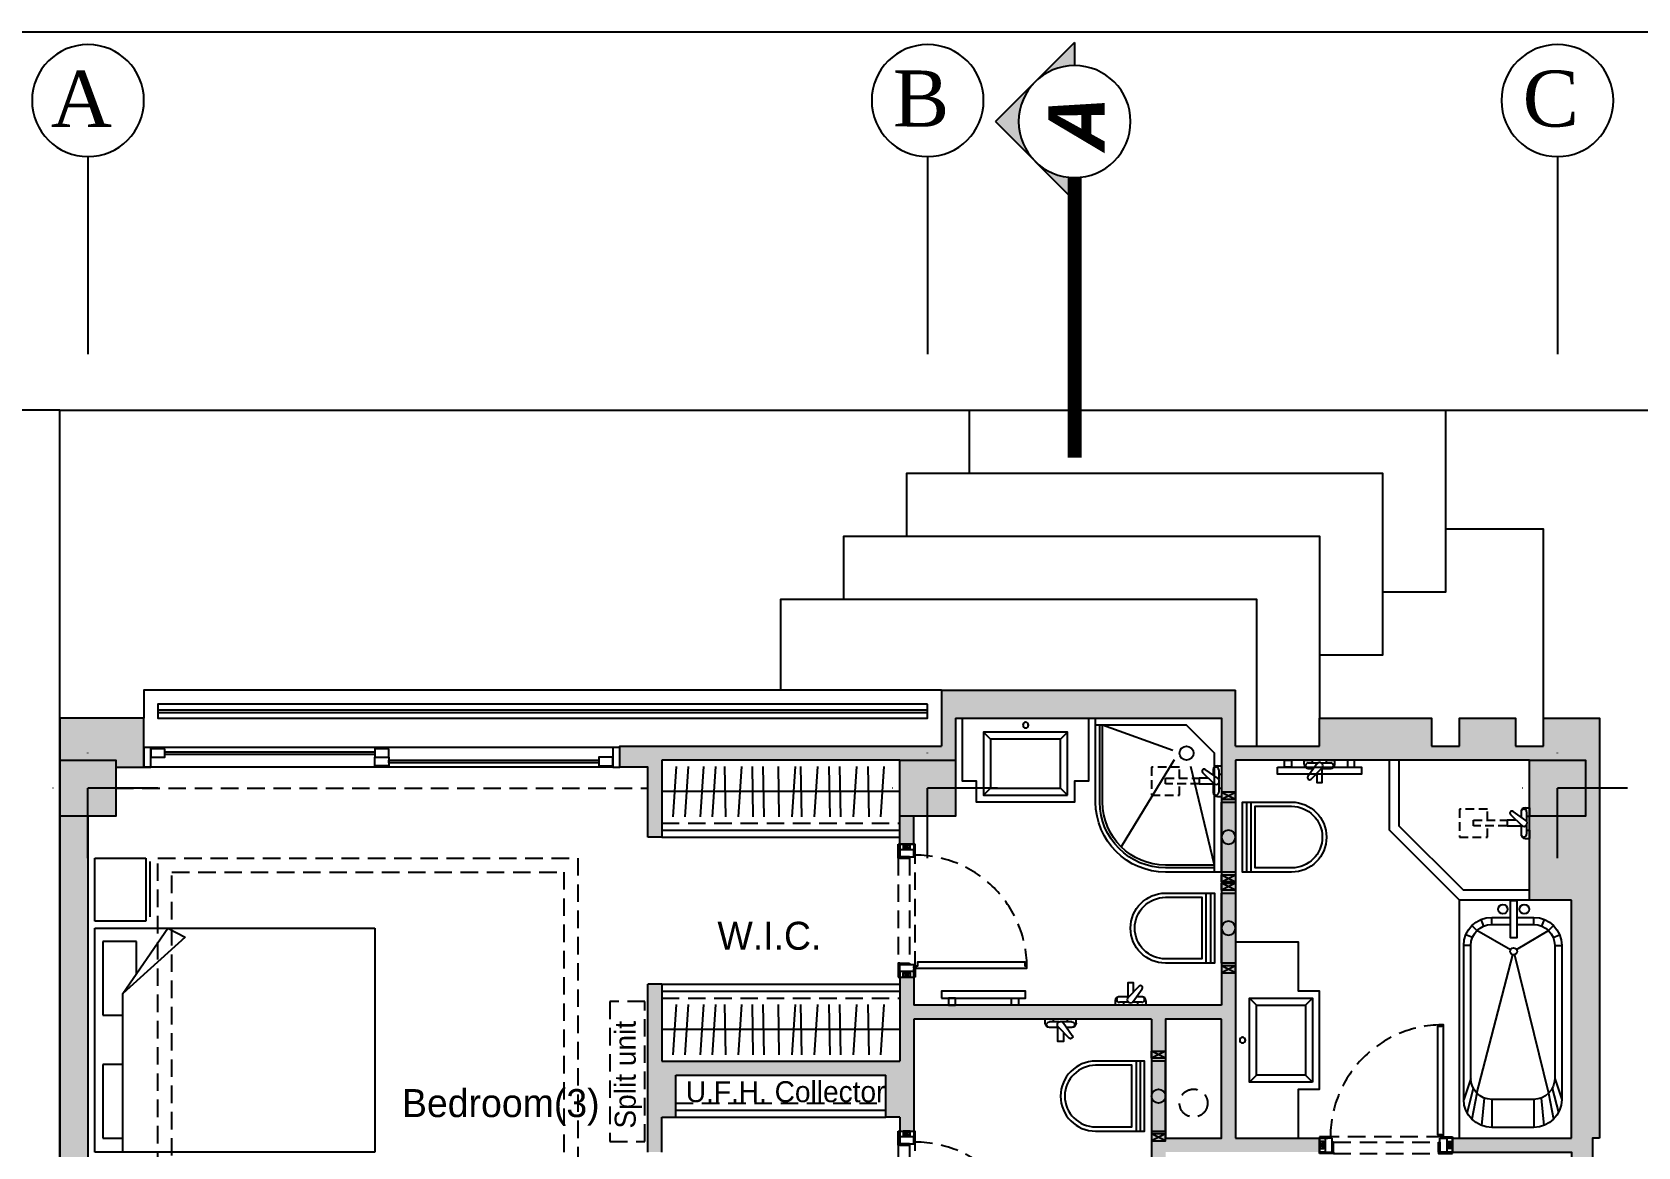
# Model space of a CAD drawing. Header units: millimetres. Extents: x 118878 to 201916, y 10986 to 20993.
# Drawn here: x 183761 to 184908, y 17667 to 18463 of the extents above; entities that cross this region are included whole.
import ezdxf
from ezdxf.enums import TextEntityAlignment as Align

# ---------------------------------------------------------------- set-up
doc = ezdxf.new("R2010")
doc.units = ezdxf.units.MM
doc.header["$LTSCALE"] = 100
doc.linetypes.add('DASHDOT', pattern=[1, 0.5, -0.25, 0, -0.25])
doc.linetypes.add('HIDDEN2', pattern=[0.1875, 0.125, -0.0625])
for name, color, linetype in [('0-handrail', 135, 'Continuous'), ('0-WIN', 187, 'Continuous'), ('1', 1, 'Continuous'), ('2', 2, 'Continuous'), ('3', 3, 'Continuous'), ('7', 7, 'Continuous'), ('8', 8, 'HIDDEN2'), ('9', 11, 'Continuous'), ('AX', 1, 'Continuous'), ('bou', 4, 'Continuous'), ('DOOR', 2, 'Continuous'), ('furniture faz2', 181, 'Continuous'), ('K', 9, 'HIDDEN2'), ('text', 201, 'Continuous'), ('TOOLS', 1, 'Continuous')]:
    doc.layers.add(name, color=color, linetype=linetype)
doc.styles.add('textstyle10', font='')
doc.styles.add('textstyle3', font='')
doc.styles.add('textstyle4', font='')
doc.styles.get('textstyle10').set_extended_font_data('Segoe UI Black', italic=True, bold=True)
doc.styles.get('textstyle3').set_extended_font_data('Andalus')
doc.styles.get('textstyle4').set_extended_font_data('Romantic')

# ---------------------------------------------------------------- blocks, each defined once
blk = doc.blocks.new('D-WC-1')
at = {"layer": 'DOOR', "color": 1}
for p, q in [((-3.999999999974534, 7.500000000407454), (-0.9999999999527063, 2.500000000436557)), ((-3.999999999952706, 2.500000000407454), (-0.9999999999745341, 7.500000000436557)), ((90.99999999998909, 7.500000000407454), (87.99999999996726, 2.500000000436557)), ((90.99999999996726, 2.500000000407454), (87.99999999998909, 7.500000000436557))]:
    blk.add_line(p, q, dxfattribs=at)
at = {"layer": 'DOOR', "color": 8, "linetype": 'HIDDEN2'}
for p, q in [((80.99999999992724, 11.00000000040745), (5.99999999992724, 11.0000000000291)), ((80.99999999998545, 3.000000000407454), (5.999999999985448, 3)), ((2.000000000007276, -1.000000000029104), (85.00000000000728, -0.9999999995925464))]:
    blk.add_line(p, q, dxfattribs=at)
at = {"layer": 'DOOR', "color": 1}
for points in [[(-4.00000000007276, 11), (-4.00000000007276, 10), (5.99999999992724, 10.0000000000291), (5.99999999992724, 11.0000000000291)], [(-3.999999999974534, 7.500000000407454), (-0.9999999999745341, 7.500000000436557), (-0.9999999999527063, 2.500000000436557), (-3.999999999952706, 2.500000000407454)], [(5.999999999985448, 3), (4.999999999985448, 3), (4.99999999992724, 10.0000000000291), (5.99999999992724, 10.0000000000291)], [(90.99999999992724, 11.00000000046566), (90.99999999993452, 10.00000000046566), (80.99999999993452, 10.00000000040745), (80.99999999992724, 11.00000000040745)], [(80.99999999998545, 3.000000000407454), (81.99999999998545, 3.000000000407454), (81.99999999993452, 10.00000000043656), (80.99999999993452, 10.00000000040745)], [(91.00000000000728, -0.9999999995634425), (91, 4.365575e-10), (85, 4.074536e-10), (85.00000000000728, -0.9999999995925464)], [(90.99999999998909, 7.500000000407454), (87.99999999998909, 7.500000000436557), (87.99999999996726, 2.500000000436557), (90.99999999996726, 2.500000000407454)], [(-4.000000000698492, -1.000000000058208), (-4.000000000698492, -5.82077e-11), (2, -2.91038e-11), (2.000000000007276, -1.000000000029104)]]:
    blk.add_lwpolyline(points, close=True, dxfattribs=at)
at = {"layer": 'DOOR'}
for points in [[(-3.999999999985448, 4.365575e-10), (5.82077e-11, 4.365575e-10), (5.82077e-11, 10.00000000043656), (-3.999999999985448, 10.00000000043656)], [(91, 4.365575e-10), (86.99999999995634, 4.365575e-10), (86.99999999995634, 10.00000000043656), (91, 10.00000000043656)]]:
    blk.add_lwpolyline(points, close=True, dxfattribs=at)
at = {"layer": 'DOOR', "color": 3}
for points in [[(5, 0), (0, 0), (-4.36557e-11, 10), (4.999999999956344, 10)], [(82, 4.074536e-10), (87, 4.365575e-10), (86.99999999995634, 10.00000000043656), (81.99999999995634, 10.00000000040745)], [(2.299999999995634, -1.5), (2.300000000373984, -80.90000000002328), (3.800000000403088, -80.90000000002328), (3.800000000395812, -79.70000000001164), (6.800000000395812, -79.69999999998254), (6.80000000000291, -2.699999999982538), (3.80000000000291, -2.700000000011642), (3.799999999995634, -1.5)]]:
    blk.add_lwpolyline(points, close=True, dxfattribs=at)
at = {"layer": 'DOOR', "color": 1}
blk.add_circle((3.049999999995634, -0.75), 0.7500000000000004, dxfattribs=at)
at = {"layer": 'DOOR', "color": 1, "linetype": 'HIDDEN2'}
blk.add_arc((3.049999999995634, -0.75), 80.1500000000233, 270.4516266918295, 359.548373310254, dxfattribs=at)
blk = doc.blocks.new('geberit toilet')
for p, q in [((-27, -4), (-32, -14)), ((-32, -4), (-27, -14)), ((27, -4), (32, -14)), ((32, -4), (27, -14))]:
    blk.add_line(p, q)
for points in [[(-27, -14), (-32, -14), (-32, -4), (-27, -4)], [(-25, -14), (25, -14), (25, -4), (-25, -4)], [(27, -14), (32, -14), (32, -4), (27, -4)], [(-25, -25), (25, -25), (25, -22), (-25, -22)]]:
    blk.add_lwpolyline(points, close=True)
for points in [[(0, -79), (0, -79, 0.414213562373095), (25, -54), (25, -19), (-25, -19), (-25, -54, 0.414213562373095)], [(0, -76, 0.4142135623730951), (22, -54), (22, -28), (-22, -28), (-22, -54, 0.4142135623730951)]]:
    blk.add_lwpolyline(points, format="xyb", close=True)
blk.add_circle((0, -9), 5)
blk = doc.blocks.new('shir-1')
for p, q in [((-18.99999999997089, 3.000000000000909), (-18.99999999997089, 0)), ((-12.99999999994179, 0), (-18.99999999997089, 0)), ((-9.311541912931716, 6.000000000000909), (-15.99999999994179, 6.000000000000909)), ((-9.221731517085573, 2.000000000000909), (-15.99999999994179, 2.000000000000909)), ((-12.99999999994179, 2), (-12.99999999994179, 0)), ((0, 2.000000000000909), (-6.778268482914427, 2.000000000000909)), ((0, 6.000000000000909), (-3.6773235371802, 6.000000000000909)), ((-3, 2), (-3, 0)), ((3, 0), (-3, 0)), ((3, 3.000000000000909), (3, 0))]:
    blk.add_line(p, q)
blk.add_lwpolyline([(-6.207941742759429, 2.489650668727335), (0.3500755323912017, 11.58661025964102, 0.9270428258535712), (-1.937304330756887, 13.51441736790639), (-9.79205825724057, 5.510349331298128, 0.9999999999999996)], format="xyb", close=True)
blk.add_lwpolyline([(-5.999999999970896, 9.374492317067961), (-5.999999999970896, 16.00000000000091), (-9.999999999970896, 16.00000000000091), (-9.999999999970896, 6.000000000000909)])
for centre, radius, start, end in [((-15.99999999997089, 3.000000000000909), 3, 90, 180), ((-15.99999999994179, 4.000000000000909), 2, 90, 270), ((0, 4.000000000000909), 2, 270, 90), ((0, 3.000000000000909), 3, 0, 90)]:
    blk.add_arc(centre, radius, start, end)
blk = doc.blocks.new('RECTANG')
for p, q in [((1.00000000000004, 1.00000000000004), (0, 1.00000000000004)), ((0, 1.00000000000004), (0, 0)), ((1.00000000000004, 0), (1.00000000000004, 1.00000000000004)), ((0, 0), (1.00000000000004, 0))]:
    blk.add_line(p, q)
blk = doc.blocks.new('bed-160')
for p, q in [((0, 85), (0, 130)), ((0, 130), (36.36363636364695, 130)), ((36.36363636364695, 130), (36.36363636364695, 85)), ((39.54545454541221, 88.1523707639426), (39.54545454541221, 127.567817713134)), ((21.60267842025496, 116.3394166813232), (22.04592118423898, 117.6691449736245)), ((22.48916394833941, 116.7826594454236), (22.93240671243984, 118.1123877377249)), ((23.37564947642386, 117.2259022095241), (23.81889224052429, 118.5556305018254)), ((24.26213500462472, 117.6691449736245), (24.70537776860874, 118.9988732654601)), ((25.14862053270917, 118.1123877377249), (25.59186329680961, 119.4421160295606)), ((26.03510606079362, 118.5556305018254), (26.47834882489406, 119.885358793661)), ((26.92159158899449, 118.5556305018254), (27.36483435297851, 119.885358793661)), ((27.36483435297851, 114.123202860821), (27.80807711707894, 115.4529311531223)), ((27.80807711707894, 118.5556305018254), (28.25131988117937, 119.885358793661)), ((28.25131988117937, 114.5664456249215), (28.69456264516339, 115.8961739172228)), ((28.69456264516339, 118.5556305018254), (29.13780540926382, 119.885358793661)), ((29.13780540926382, 115.0096883890219), (29.58104817336425, 116.3394166813232)), ((29.58104817336425, 118.1123877377249), (30.02429093734827, 119.4421160295606)), ((30.02429093734827, 115.4529311531223), (30.4675337014487, 116.7826594454236)), ((30.4675337014487, 117.6691449736245), (30.91077646554913, 118.9988732654601)), ((31.09872245613951, 116.6261009317823), (31.54196522023994, 117.9558292240836)), ((11.15042987011839, 114.0894435225055), (22.23149897169787, 114.0894435225055)), ((11.15042987011839, 111.8732297020033), (22.23149897169787, 111.8732297020033)), ((14.90055260399822, 106.5218943846412), (14.90055260399822, 106.5218943846412)), ((14.90055260399822, 104.4441939280368), (14.90055260399822, 104.4441939280368)), ((16.97825306048617, 106.5218943846412), (16.97825306048617, 106.5218943846412)), ((16.97825306048617, 104.4441939280368), (16.97825306048617, 104.4441939280368)), ((19.05595351709053, 106.5218943846412), (19.05595351709053, 106.5218943846412)), ((19.05595351709053, 104.4441939280368), (19.05595351709053, 104.4441939280368)), ((21.13365397357848, 106.5218943846412), (21.13365397357848, 106.5218943846412)), ((21.13365397357848, 104.4441939280368), (21.13365397357848, 104.4441939280368)), ((24.39980941091198, 113.7667526737787), (26.92159158899449, 114.5664456249215)), ((14.90055260399822, 102.3664934714325), (14.90055260399822, 102.3664934714325)), ((16.97825306048617, 102.3664934714325), (16.97825306048617, 102.3664934714325)), ((19.05595351709053, 102.3664934714325), (19.05595351709053, 102.3664934714325)), ((21.13365397357848, 102.3664934714325), (21.13365397357848, 102.3664934714325)), ((36.36363636364695, 85), (0, 85)), ((200, 80), (0, 80)), ((0, 80), (0, -80)), ((5.544902537018061, 17.45697138924152), (5.544902537018061, 69.95697138877586)), ((5.544902537018061, 69.95697138877586), (20, 69.95697138877586)), ((20, 80), (20, -33.2314863842912)), ((200, -80), (200, 80)), ((20, 17.45697138924152), (5.544902537018061, 17.45697138924152)), ((5.544902537018061, -70.38725749775767), (5.544902537018061, -17.88725749775767)), ((5.544902537018061, -17.88725749775767), (20, -17.88725749775767)), ((20, -33.2314863842912), (52.16904049157165, -80)), ((64.46628461149521, -73.61311124823987), (20, -33.2314863842912)), ((29.74928938702215, -47.40535562252626), (29.74928938702215, -70.38725749775767)), ((0, -80), (200, -80)), ((29.74928938702215, -70.38725749775767), (5.544902537018061, -70.38725749775767)), ((52.16904049157165, -80), (64.46628461149521, -73.61311124823987)), ((0, -85), (0, -130)), ((36.36363636364695, -85), (0, -85)), ((36.36363636364695, -130), (36.36363636364695, -85)), ((39.54545454541221, -88.15237076440826), (39.54545454541221, -127.5678177126683)), ((0, -130), (36.36363636364695, -130))]:
    blk.add_line(p, q)
for centre, major_axis, start_param, end_param in [((11.15042987011839, 112.9813366122544), (-1.642566434748657, 1.642566434748659), 4.424260681116365, 9.712906260037704), ((22.23149897169787, 112.9813366122544), (-1.642566434711661, 1.642566434711654), 1.282668027502094, 6.571313606472393)]:
    blk.add_ellipse(centre, major_axis=major_axis, ratio=1, start_param=start_param, end_param=end_param)
at = {"rotation": 270}
for p, xscale, yscale, zscale in [((25.64329776796512, 116.1238996600732), 18.1846601321781, -17.96035895911056, -18.1846601321781), ((10.74515169090591, 106.86817779392), 4.501684322508348, -1.038850228271157, -4.501684322508348), ((22.86507102067117, 108.5995948412456), 8.310801826169257, -9.695935463864133, -8.310801826169257)]:
    blk.add_blockref('RECTANG', p, dxfattribs=dict(at, xscale=xscale, yscale=yscale, zscale=zscale))
blk = doc.blocks.new('SSS-90')
for p, q in [((15, -20), (10, -15)), ((50, -20), (55, -15)), ((10, -75), (15, -70)), ((50, -70), (55, -75))]:
    blk.add_line(p, q)
blk.add_lwpolyline([(0, -90), (45, -90), (45, -80), (60, -80), (60, -10), (45, -10), (45, 0), (0, 0), (0, -90)])
for points in [[(55, -75), (10, -75), (10, -15), (55, -15)], [(50, -70), (15, -70), (15, -20), (50, -20)]]:
    blk.add_lwpolyline(points, close=True)
at = {"ltscale": 0.4}
blk.add_circle((5, -45), 2, dxfattribs=at)
blk = doc.blocks.new('shir-dush')
for p, q in [((-18.99999999997089, 3.000000000000909), (-18.99999999997089, 0)), ((-12.99999999994179, 0), (-18.99999999997089, 0)), ((-9.311541912931716, 6.000000000000909), (-15.99999999994179, 6.000000000000909)), ((-9.221731517085573, 2.000000000000909), (-15.99999999994179, 2.000000000000909)), ((-12.99999999994179, 2), (-12.99999999994179, 0)), ((0, 2.000000000000909), (-6.778268482914427, 2.000000000000909)), ((0, 6.000000000000909), (-3.6773235371802, 6.000000000000909)), ((-3, 2), (-3, 0)), ((3, 0), (-3, 0)), ((3, 3.000000000000909), (3, 0))]:
    blk.add_line(p, q)
at = {"linetype": 'HIDDEN2', "ltscale": 0.5}
blk.add_lwpolyline([(-5.999999999970896, 30.00000000000091), (2.000000000029103, 30.00000000000091), (2.000000000029103, 50.00000000000091), (-17.99999999997089, 50.00000000000091), (-17.99999999997089, 30.00000000000091), (-9.999999999970896, 30.00000000000091)], dxfattribs=at)
blk.add_lwpolyline([(-5.999999999970896, 16.00000000000091), (-9.999999999970896, 16.00000000000091), (-9.999999999970896, 40.00000000000091), (-5.999999999970896, 40.00000000000091)], close=True, dxfattribs=at)
blk.add_lwpolyline([(-6.207941742759429, 2.489650668727335), (0.3500755323912017, 11.58661025964102, 0.9270428258535712), (-1.937304330756887, 13.51441736790639), (-9.79205825724057, 5.510349331298128, 0.9999999999999996)], format="xyb", close=True)
blk.add_lwpolyline([(-5.999999999970896, 9.374492317067961), (-5.999999999970896, 16.00000000000091), (-9.999999999970896, 16.00000000000091), (-9.999999999970896, 6.000000000000909)])
for centre, radius, start, end in [((-15.99999999997089, 3.000000000000909), 3, 90, 180), ((-15.99999999994179, 4.000000000000909), 2, 90, 270), ((0, 4.000000000000909), 2, 270, 90), ((0, 3.000000000000909), 3, 0, 90)]:
    blk.add_arc(centre, radius, start, end)
blk = doc.blocks.new('z-d-45')
for p, q in [((5, 105), (21.83772233873606, 34.48683298029937)), ((33.80171818193048, 29.74655212135985), (71.81980515364558, 91.81980515341274)), ((34.80580675648525, 23.03883864870295), (85.00000000046566, 5))]:
    blk.add_line(p, q)
blk.add_lwpolyline([(90.00000000046566, 5), (90.00000000046566, 0), (0, 0), (0, 110), (5, 110), (4.999999999534339, 25), (24.99999999953434, 5), (90.00000000046566, 5)])
for points in [[(5, 110), (40.00000000046566, 110, -0.4142135623730951), (90.00000000046566, 60), (90.00000000046566, 5)], [(5, 107), (40.00000000046566, 107, -0.4142135623730951), (87.00000000046566, 60), (87.00000000046566, 5)], [(5, 105), (40.00000000046566, 105, -0.4142135623730951), (85.00000000046566, 60), (85.00000000046566, 5)]]:
    blk.add_lwpolyline(points, format="xyb")
blk.add_circle((24.99999999953434, 25), 5)
blk = doc.blocks.new('SSS-140')
for p, q in [((10, 100), (15, 95)), ((50, 95), (55, 100)), ((15, 45), (10, 40)), ((50, 45), (55, 40))]:
    blk.add_line(p, q)
blk.add_lwpolyline([(0, 140), (45, 140), (45, 105), (60, 105), (60, 35), (45, 35), (45, 0), (0, 0), (0, 140)])
for points in [[(55, 100), (10, 100), (10, 40), (55, 40)], [(50, 95), (15, 95), (15, 45), (50, 45)]]:
    blk.add_lwpolyline(points, close=True)
at = {"ltscale": 0.4}
blk.add_circle((5, 70), 2, dxfattribs=at)
blk = doc.blocks.new('C1')
at = {"layer": 'AX'}
blk.add_line((0, 100.0000000000014), (0, 0), dxfattribs=at)
blk.add_circle((0, 128.3499999999999), 28.34999999999997, dxfattribs=at)
blk = doc.blocks.new('col40x40')
at = {"layer": 'AX', "transparency": 33554687}
blk.add_hatch(color=252, dxfattribs=at).paths.add_polyline_path([(-20, -20), (20, -20), (20, 20), (-20, 20)], flags=0)
at = {"layer": 'AX', "linetype": 'DASHDOT'}
for p, q in [((0, 50), (0, -50)), ((50, 0), (-50, 0))]:
    blk.add_line(p, q, dxfattribs=at)
at = {"layer": 'AX', "color": 7}
blk.add_lwpolyline([(-20, -20), (20, -20), (20, 20), (-20, 20)], close=True, dxfattribs=at)
blk = doc.blocks.new('ax-t1')
at = {"xscale": -1}
for p in [(29.99999999994178, -1350), (480, -1350), (1080, -1350)]:
    blk.add_blockref('col40x40', p, dxfattribs=at)
blk = doc.blocks.new('AX-01')
at = {"layer": 'AX', "xscale": 1.41093474426815, "yscale": -1.41093474426815, "zscale": -1.41093474426815, "rotation": 180}
for p in [(20, 290.0000000001164), (620, 290.0000000001164), (1070.000000000058, 290.0000000001164)]:
    blk.add_blockref('C1', p, dxfattribs=at)
at = {"layer": 'AX', "rotation": 180}
blk.add_blockref('ax-t1', (1100, -1370), dxfattribs=at)
at = {"layer": 'AX', "color": 3, "style": 'textstyle4'}
for s, p in [('A', (15.30005249375245, 472.5113642526558)), ('B', (615.3000524937524, 472.5113642526558)), ('C', (1065.300052493811, 472.5113642526558))]:
    blk.add_text(s, height=40, dxfattribs=at).set_placement(p, align=Align.MIDDLE)
blk = doc.blocks.new('towel-warmer')
for points in [[(-30, 4.999999999999545), (30, 4.999999999999545), (30, 9.999999999999545), (-30, 9.999999999999545)], [(-25, -4.547e-13), (-20, -4.547e-13), (-20, 4.999999999999545), (-25, 4.999999999999545)], [(25, -4.547e-13), (20, -4.547e-13), (20, 4.999999999999545), (25, 4.999999999999545)]]:
    blk.add_lwpolyline(points, close=True)
blk = doc.blocks.new('WAN-01')
for p, q in [((-260, 60), (-260, 70)), ((-70, 60), (-40, 70)), ((-281.2132034355964, 51.21320343558909), (-288.2842712474594, 58.28427124746668)), ((-253.9961469009795, 5.536472135296208), (-281.2132034355964, 51.21320343558909)), ((-271.4805029709532, 57.71638597533456), (-275.3073372946019, 66.95518130045093)), ((-246.5581161518276, 2.336157216297579), (-48.78679656440363, 51.21320343558909)), ((-55.92003304348327, 56.49064986940357), (-21.22671072464436, 65.32086649253324)), ((-48.78679656440363, 51.21320343558909), (-11.7157287525406, 58.28427124746668)), ((-290, 30), (-300, 30)), ((-287.7163859753709, 41.48050297095324), (-296.9551813004728, 45.30733729463827)), ((-42.02081207786978, 40.82428026327398), (-2.69441610382637, 44.43237368437985)), ((-40, 30), (0, 30)), ((-48.78679656439635, -51.21320343558909), (-246.5699839720037, 0.0946201097685844)), ((-253.9050910961887, -3.107062859024154), (-281.2132034355964, -51.21320343558909)), ((-290, -30), (-300, -30)), ((-287.7163859753709, -41.48050297095324), (-296.9551813004728, -45.30733729463827)), ((-42.02081207786978, -40.82428026327398), (-2.69441610382637, -44.43237368437985)), ((-40, -30), (0, -30)), ((-281.2132034355964, -51.21320343558909), (-288.2842712474594, -58.28427124746668)), ((-271.4805029709532, -57.71638597533456), (-275.3073372946019, -66.95518130045093)), ((-260, -60), (-260, -70)), ((-70, -60), (-40, -70)), ((-55.92003304348327, -56.49064986940357), (-21.22671072464436, -65.32086649253324)), ((-48.78679656440363, -51.21320343558909), (-11.7157287525406, -58.28427124746668))]:
    blk.add_line(p, q)
for points in [[(-300, 6.241187162115239), (-300, 30, -0.4142135623730953), (-260, 70), (-40, 70, -0.4142135623730948), (0, 30), (0, -30, -0.4142135623730954), (-40, -70), (-260, -70, -0.4142135623730951), (-300, -30), (-300, -3.758812837884761)], [(-290, 6.241187162115239), (-290, 30, -0.4142135623730951), (-260, 60), (-70, 60, -0.4142135623730951), (-40, 30), (-40, -30, -0.4142135623730951), (-70, -60), (-260, -60, -0.4142135623730951), (-290, -30), (-290, -3.758812837884761)]]:
    blk.add_lwpolyline(points, format="xyb")
blk.add_lwpolyline([(-323.6564969879546, -3.758812837884761), (-271.4367471668229, -3.758812837884761), (-271.4367471668229, 6.241187162115239), (-323.6564969879546, 6.241187162115239)], close=True)
for centre, radius in [((-311.7489065136251, 16.56333519134205, -560.0000000000009), 6.779160911564474), ((-251.4367471668229, 1.241187162115239), 5), ((-311.7489065136251, -14.08096086711157, -560.0000000000009), 6.779160911564474)]:
    blk.add_circle(centre, radius)
blk = doc.blocks.new('win-plan-11')
at = {"layer": '0-WIN'}
for p, q in [((-30, 14), (-364.9999999999709, 14)), ((-30, 0), (-359.9999999999709, 0))]:
    blk.add_line(p, q, dxfattribs=at)
for points in [[(-359.9999999999709, 0), (-364.9999999999709, 0), (-364.9999999999709, 14), (-359.9999999999709, 14)], [(-199.9999999999709, 7), (-189.9999999999709, 7), (-189.9999999999709, 13), (-199.9999999999709, 13)], [(-30, 7), (-40, 7), (-40, 13), (-30, 13)], [(-25, 0), (-30, 0), (-30, 14), (-25, 14)], [(-349.9999999999709, 1), (-359.9999999999709, 1), (-359.9999999999709, 7), (-349.9999999999709, 7)], [(-349.9999999999709, 3), (-199.9999999999709, 3), (-199.9999999999709, 5), (-349.9999999999709, 5)], [(-189.9999999999709, 1), (-199.9999999999709, 1), (-199.9999999999709, 7), (-189.9999999999709, 7)], [(-189.9999999999709, 9), (-40.0000000000291, 9), (-40.0000000000291, 11), (-189.9999999999709, 11)]]:
    blk.add_lwpolyline(points, close=True, dxfattribs=at)
blk = doc.blocks.new('SEC-SSS1')
at = {"layer": 'TOOLS', "transparency": 33554687}
h = blk.add_hatch(color=3, dxfattribs=at)
edge = h.paths.add_edge_path(flags=0)
edge.add_line((56.56854249492608, -56.56854249492608), (28.28427124746668, -28.28427124747327))
edge.add_arc((6.75e-13, -56.56854249493011), 39.99999999999932, 0, 44.99999999999068, ccw=False)
edge.add_arc((-2.3448e-12, -56.56854249493585), 40.00000000000234, 314.9999999999963, 360, ccw=False)
edge.add_line((28.2842712474594, -84.85281374240122), (56.56854249492608, -56.56854249492608))
edge = h.paths.add_edge_path(flags=0)
edge.add_arc((-1.3038e-12, -56.56854249493977), 39.99999999999883, 270.0000000000019, 314.99999999999926, ccw=False)
edge.add_line((3.3e-15, -96.56854249493861), (0, -113.137084989847))
edge.add_line((0, -113.137084989847), (28.28427124745939, -84.85281374240122))
edge = h.paths.add_edge_path(flags=0)
edge.add_line((0, 0), (0, -16.56854249493458))
edge.add_arc((1.6502e-12, -56.56854249494063), 40.00000000000606, 45.000000000002274, 90.00000000000227, ccw=False)
edge.add_line((28.28427124746668, -28.28427124747328), (0, 0))
at = {"layer": 'TOOLS', "color": 3}
for p, q in [((0, 0), (0, -16.56854249493458)), ((0, 0), (56.56854249492608, -56.56854249492608)), ((-7.276e-12, -113.1370849898543), (56.56854249492608, -56.56854249492608))]:
    blk.add_line(p, q, dxfattribs=at)
at = {"layer": 'TOOLS', "color": 3, "linetype": 'DASHDOT', "const_width": 10}
blk.add_lwpolyline([(0, -96.56854249493861), (0, -296.5685424949386)], dxfattribs=at)
at = {"layer": 'TOOLS', "color": 3}
blk.add_circle((0, -56.56854249493659), 40.00000000000201, dxfattribs=at)
blk = doc.blocks.new('SEC-S-N-1')
at = {"layer": '3', "xscale": -1}
blk.add_blockref('SEC-SSS1', (724.9999999999709, 262.6620169217531), dxfattribs=at)
at = {"layer": 'TOOLS', "style": 'textstyle10'}
blk.add_text('A', height=40, rotation=90, dxfattribs=at).set_placement((726.4178898256796, 201.3935269205722), align=Align.MIDDLE)

msp = doc.modelspace()

# ---------------------------------------------------------------- hatches: boundary and pattern name
at = {"layer": '9', "transparency": 33554687}
h = msp.add_hatch(color=256, dxfattribs=at)
h.paths.add_polyline_path([(184880.9799632381, 17972.96584923059), (184840.9799632381, 17972.96584923059), (184840.9799632381, 17952.96584923059), (184820.9799632381, 17952.96584923059), (184820.9799632381, 17972.96584923059), (184780.9799632381, 17972.96584923059), (184780.9799632381, 17952.96584923059), (184760.9799632381, 17952.96584923059), (184760.9799632381, 17972.96584923059), (184680.9799632381, 17972.96584923059), (184680.9799632381, 17952.96584923059), (184620.9799632381, 17952.96584923059), (184620.9799632381, 17992.96584923059), (184410.9799632381, 17992.96584923059), (184410.9799632381, 17952.96584923059), (184180.9799632381, 17952.96584923059), (184180.9799632381, 17937.96584923059), (184200.9799632381, 17937.96584923059), (184200.9799632381, 17887.96584923059), (184210.9799632381, 17887.96584923059), (184210.9799632381, 17942.96584923059), (184380.9799632381, 17942.96584923059), (184380.9799632381, 17882.96584923065), (184390.9799632381, 17882.96584923065), (184390.9799632381, 17902.96584923059), (184420.9799632381, 17902.96584923059), (184420.9799632381, 17972.96584923059), (184610.9799632381, 17972.96584923059), (184610.9799632381, 17767.96584923059), (184390.9799632381, 17767.96584923059), (184390.9799632381, 17787.96584923059), (184380.9799632377, 17787.96584923059), (184380.9799632381, 17727.96584923059), (184210.9799632381, 17727.96584923059), (184210.9799632382, 17782.96584923059), (184200.9799632381, 17782.96584923059), (184200.9799632381, 17662.96584923059), (184210.9799632381, 17662.96584923059), (184210.9799632381, 17687.96584923059), (184220.9799632381, 17687.96584923059), (184220.9799632381, 17717.96584923059), (184370.9799632381, 17717.96584923059), (184370.9799632381, 17687.96584923059), (184380.9799632383, 17687.96584923059), (184380.9799632383, 17677.96584923059), (184390.9799632381, 17677.96584923059), (184390.9799632381, 17757.96584923059), (184560.9799632381, 17757.96584923059), (184560.9799632381, 17542.96584923047), (184420.9799632381, 17542.96584923047), (184420.9799632381, 17572.96584923059), (184390.9799632381, 17572.96584922922), (184390.9799632381, 17582.96584923004), (184380.9799632385, 17582.96584922986), (184380.9799632386, 17522.96584922986), (184350.9799632381, 17522.96584923059), (184350.9799632381, 17502.96584923059), (184360.9799632381, 17502.96584923059), (184360.9799632381, 17512.96584923059), (184630.9799632382, 17512.96584923059), (184630.9799632382, 17522.96584923059), (184570.9799632382, 17522.96584923059), (184570.9799632381, 17662.96584923059), (184680.9799632381, 17662.96584923062), (184680.9799632381, 17672.96584923062), (184620.9799632382, 17672.96584923059), (184620.9799632381, 17942.96584923059), (184830.9799632381, 17942.96584923059), (184830.9799632382, 17842.96584923059), (184860.9799632381, 17842.96584923059), (184860.9799632381, 17672.96584923059), (184775.9799632381, 17672.96584923062), (184775.9799632381, 17662.96584923062), (184860.9799632381, 17662.96584923059), (184860.9799632381, 17572.96584923059), (184830.9799632381, 17572.96584923059), (184830.9799632381, 17532.96584923047), (184860.9799632381, 17532.96584923047), (184860.9799632381, 17462.96584923059), (184740.9799632381, 17462.96584923059), (184740.9799632381, 17522.96584923059), (184730.979963238, 17522.96584923059), (184730.9799632381, 17002.9658254211), (184690.9799632381, 17002.9658254211), (184690.9799632381, 16982.9658254211), (184740.9799632381, 16982.9658254211), (184740.9799632381, 17442.96584923059), (184880.9799632381, 17442.96584923059), (184880.9799632381, 17582.96584923059), (184875.9799632381, 17582.96584923059), (184875.9799632381, 17672.96584923059), (184880.9799632381, 17672.96584923059)], flags=0)
h.paths.add_polyline_path([(184610.9799632381, 17757.96584923059), (184610.9799632381, 17672.96584923059), (184570.9799632381, 17672.96584923059), (184570.9799632381, 17757.96584923059)], flags=0)
h.paths.add_polyline_path([(184560.9799632381, 17532.96584923047), (184560.9799632381, 17522.96584923059), (184420.9799632381, 17522.96584923059), (184420.9799632381, 17532.96584923047)], flags=0)
h.paths.add_polyline_path([(184875.9799632381, 16857.96584923047), (184825.9799632381, 16857.96584923047), (184825.9799632381, 16807.96584923047), (184875.9799632381, 16807.96584923047)], flags=0)
h.paths.add_polyline_path([(184425.9799632381, 16857.96584923047), (184380.9799632381, 16857.96584923047), (184380.9799632381, 16807.96584923047), (184425.9799632381, 16807.96584923047)], flags=0)
h.paths.add_polyline_path([(184400.9799632381, 17002.9658254211), (184360.9799632381, 17002.9658254211), (184360.9799632381, 17392.96584923059), (184350.9799632381, 17392.96584923059), (184350.9799632381, 16982.9658254211), (184400.9799632381, 16982.9658254211)], flags=0)
h.paths.add_polyline_path([(183820.9799632382, 17532.96584923059), (184210.9799632381, 17532.96584923059), (184210.9799632381, 17552.96584923059), (184200.9799632381, 17552.96584923059), (184200.9799632381, 17542.96584923059), (183820.9799632381, 17542.96584923059), (183820.9799632381, 17582.96584923059), (183800.9799632381, 17582.96584923059), (183800.9799632381, 17902.96584923047), (183820.9799632381, 17902.96584923047), (183820.9799632381, 17937.96584923059), (183840.9799632381, 17937.96584923059), (183840.9799632381, 17972.96584923059), (183780.9799632381, 17972.96584923059), (183780.9799632381, 16572.96584923047), (183860.9799632381, 16572.96584923047), (183860.9799632381, 16712.96584923047), (183800.9799632381, 16712.96584923047), (183800.9799632381, 16812.96584923047), (183820.9799632381, 16812.96584923047), (183820.9799632381, 16852.96584923047), (183800.9799632381, 16852.96584923047), (183800.9799632381, 17142.96584923059), (183820.9799632382, 17142.96584923059)], flags=0)
h.paths.add_polyline_path([(183840.9799632381, 16692.96584923047), (183840.9799632381, 16592.96584923047), (183800.9799632381, 16592.96584923047), (183800.9799632381, 16692.96584923047)], flags=0)

# ---------------------------------------------------------------- linework, layer by layer
at = {"layer": '0-handrail'}
for p, q in [((183850.9799632381, 17978.96584923059), (184400.9799632381, 17978.96584923059)), ((183850.9799632381, 17976.96584923059), (184400.9799632381, 17976.96584923059))]:
    msp.add_line(p, q, dxfattribs=at)
msp.add_lwpolyline([(184400.9799632381, 17982.96584923059), (183850.9799632381, 17982.96584923059), (183850.9799632381, 17972.96584923059), (184400.9799632381, 17972.96584923059)], close=True, dxfattribs=at)
at = {"layer": '1'}
for p, q in [((184210.9799632381, 17887.96584923059), (184380.9799632378, 17887.96584923059)), ((184210.9799632381, 17782.96584923059), (184380.9799632378, 17782.96584923059)), ((184220.9799632381, 17687.96584923059), (184370.9799632378, 17687.96584923059))]:
    msp.add_line(p, q, dxfattribs=at)
for points in [[(183780.9799632381, 17972.96584923059), (183780.9799632381, 18192.96584923059), (184430.9799632381, 18192.96584923059)], [(184430.9799632381, 18147.96584923053), (184430.9799632381, 18192.96584923053), (184770.9799632381, 18192.96584923053), (184770.9799632381, 18062.96584923053), (184725.9799632381, 18062.96584923053)], [(184385.9799632381, 18102.96584923053), (184385.9799632381, 18147.96584923053), (184725.9799632381, 18147.96584923053), (184725.9799632381, 18017.96584923053), (184680.9799632381, 18017.96584923053)], [(184840.9799632381, 17972.96584923059), (184840.9799632381, 18107.96584923053), (184770.9799632381, 18107.96584923053)], [(184340.9799632381, 18057.96584923053), (184340.9799632381, 18102.96584923053), (184680.9799632381, 18102.96584923053), (184680.9799632381, 17972.96584923059)], [(184295.9799632381, 17992.96584923059), (184295.9799632381, 18057.96584923053), (184635.9799632381, 18057.96584923053), (184635.979963238, 17952.96584923059)]]:
    msp.add_lwpolyline(points, dxfattribs=at)
at = {"layer": '2'}
msp.add_lwpolyline([(184410.9799632381, 17992.96584923059), (183840.9799632381, 17992.96584923059), (183840.9799632381, 17972.96584923059)], dxfattribs=at)
at = {"layer": '3'}
for p, q in [((184210.9799632381, 17892.96584923059), (184380.9799632378, 17892.96584923059)), ((184210.9799632381, 17777.96584923059), (184380.9799632378, 17777.96584923059)), ((184220.9799632381, 17692.96584923059), (184370.9799632378, 17692.96584923059))]:
    msp.add_line(p, q, dxfattribs=at)
msp.add_lwpolyline([(182915.9799632381, 15462.96584923059), (185915.9799632381, 15462.96584923059), (185915.9799632381, 18462.96584923059), (182915.9799632381, 18462.96584923059)], close=True, dxfattribs=at)
at = {"layer": '7'}
for p, q in [((184410.9799632381, 17992.96584923059), (184620.9799632381, 17992.96584923059)), ((184410.9799632381, 17992.96584923059), (184410.9799632381, 17952.96584923059)), ((184620.9799632381, 17952.96584923059), (184620.9799632381, 17992.96584923059)), ((183780.9799632381, 17972.96584923059), (183780.9799632381, 16572.96584923047)), ((184420.9799632381, 17972.96584923059), (184610.9799632381, 17972.96584923059)), ((184420.9799632381, 17972.96584923059), (184420.9799632381, 17902.96584923059)), ((184610.9799632381, 17972.96584923059), (184610.9799632381, 17767.96584923059)), ((184620.9799632381, 17952.96584923059), (184680.9799632381, 17952.96584923059)), ((184760.9799632381, 17952.96584923059), (184780.9799632381, 17952.96584923059)), ((184820.9799632381, 17952.96584923059), (184840.9799632381, 17952.96584923059)), ((183820.9799632381, 17937.96584923059), (183820.9799632381, 17902.96584923047)), ((184210.9799632381, 17942.96584923059), (184210.9799632381, 17887.96584923059)), ((184380.9799632381, 17942.96584923059), (184210.9799632381, 17942.96584923059)), ((184380.9799632381, 17882.96584923065), (184380.9799632381, 17942.96584923059)), ((184620.9799632381, 17942.96584923059), (184620.9799632382, 17672.96584923059)), ((184830.9799632381, 17942.96584923059), (184620.9799632381, 17942.96584923059)), ((184830.9799632382, 17842.96584923059), (184830.9799632381, 17942.96584923059)), ((183820.9799632381, 17902.96584923047), (183800.9799632381, 17902.96584923047)), ((183800.9799632381, 17902.96584923047), (183800.9799632381, 17582.96584923059)), ((184390.9799632381, 17882.96584923065), (184390.9799632381, 17902.96584923059)), ((184420.9799632381, 17902.96584923059), (184390.9799632381, 17902.96584923059)), ((184210.9799632381, 17887.96584923059), (184200.9799632381, 17887.96584923059)), ((184390.9799632381, 17882.96584923065), (184380.9799632373, 17882.96584923065)), ((184380.9799632381, 17882.96584923065), (184390.9799632381, 17882.96584923065)), ((184860.9799632381, 17842.96584923059), (184830.9799632382, 17842.96584923059)), ((184860.9799632381, 17672.96584923059), (184860.9799632381, 17842.96584923059)), ((184380.9799632377, 17787.96584923059), (184390.9799632381, 17787.96584923059)), ((184380.9799632377, 17787.96584923059), (184380.9799632381, 17727.96584923059)), ((184390.9799632381, 17787.96584923059), (184390.9799632381, 17767.96584923059)), ((184200.9799632381, 17662.96584923059), (184200.9799632381, 17782.96584923059)), ((184210.9799632381, 17782.96584923059), (184200.9799632381, 17782.96584923059)), ((184210.9799632382, 17782.96584923059), (184210.9799632381, 17727.96584923059)), ((184610.9799632381, 17767.96584923059), (184390.9799632381, 17767.96584923059)), ((184560.9799632381, 17757.96584923059), (184390.9799632381, 17757.96584923059)), ((184390.9799632381, 17757.96584923059), (184390.9799632381, 17677.96584923059)), ((184560.9799632381, 17757.96584923059), (184560.9799632381, 17542.96584923047)), ((184210.9799632381, 17727.96584923059), (184380.9799632381, 17727.96584923059)), ((184220.9799632381, 17717.96584923059), (184370.9799632381, 17717.96584923059)), ((184210.9799632381, 17662.96584923059), (184210.9799632381, 17687.96584923059)), ((184380.9799632383, 17687.96584923059), (184380.9799632383, 17677.96584923059)), ((184380.9799632383, 17677.96584923059), (184390.9799632381, 17677.96584923059)), ((184620.9799632381, 17672.96584923059), (184680.9799632381, 17672.96584923062)), ((184680.9799632381, 17672.96584923062), (184680.9799632381, 17662.96584923062)), ((184775.9799632381, 17672.96584923062), (184860.9799632381, 17672.96584923059))]:
    msp.add_line(p, q, dxfattribs=at)
for points in [[(185915.9799632381, 17592.96584923059), (185180.9799632381, 17592.96584923059), (185180.9799632381, 15492.96584923059), (183780.9799632381, 15492.96584923059), (183780.9799632381, 18192.96584923059), (182915.9799632381, 18192.96584923059)], [(183820.9799632381, 17937.96584923059), (183840.9799632381, 17937.96584923059), (183840.9799632381, 17972.96584923059), (183780.9799632381, 17972.96584923059)], [(184680.9799632381, 17952.96584923059), (184680.9799632381, 17972.96584923059), (184760.9799632381, 17972.96584923059), (184760.9799632381, 17952.96584923059)], [(184780.9799632381, 17952.96584923059), (184780.9799632381, 17972.96584923059), (184820.9799632381, 17972.96584923059), (184820.9799632381, 17952.96584923059)], [(184840.9799632381, 17952.96584923059), (184840.9799632381, 17972.96584923059), (184880.9799632381, 17972.96584923059), (184880.9799632381, 17672.96584923059)], [(184200.9799632381, 17887.96584923059), (184200.9799632381, 17937.96584923059), (184180.9799632381, 17937.96584923059), (184180.9799632381, 17952.96584923059), (184410.9799632381, 17952.96584923059)], [(184210.9799632381, 17687.96584923059), (184220.9799632381, 17687.96584923059), (184220.9799632381, 17717.96584923059)], [(184380.9799632381, 17687.96584923059), (184370.9799632381, 17687.96584923059), (184370.9799632381, 17717.96584923059)], [(184775.9799632381, 17672.96584923062), (184775.9799632381, 17662.96584923062), (184860.9799632381, 17662.96584923059), (184860.9799632381, 17572.96584923059), (184830.9799632381, 17572.96584923059)], [(184880.9799632381, 17672.96584923059), (184875.9799632381, 17672.96584923059), (184875.9799632381, 17582.96584923059), (184880.9799632381, 17582.96584923059)]]:
    msp.add_lwpolyline(points, dxfattribs=at)
msp.add_lwpolyline([(184610.9799632381, 17757.96584923059), (184570.9799632381, 17757.96584923059), (184570.9799632381, 17672.96584923059), (184610.9799632381, 17672.96584923059)], close=True, dxfattribs=at)
at = {"layer": '8'}
for p, q in [((184210.9799632381, 17897.96584923059), (184380.9799632378, 17897.96584923059)), ((184210.9799632381, 17772.96584923059), (184380.9799632378, 17772.96584923059)), ((184220.9799632381, 17697.96584923059), (184370.9799632378, 17697.96584923059))]:
    msp.add_line(p, q, dxfattribs=at)
msp.add_circle((184590.9799632381, 17697.96584923059), 10, dxfattribs=at)
at = {"layer": 'bou', "color": 1}
msp.add_lwpolyline([(183780.9799632381, 18192.96584923059), (185180.9799632381, 18192.96584923059), (185180.9799632381, 15492.96584923059), (183780.9799632381, 15492.96584923059)], close=True, dxfattribs=at)
at = {"layer": 'furniture faz2'}
for p, q in [((184219.0966171029, 17902.46584923015), (184221.4983100556, 17938.46584923021)), ((184227.7678102007, 17902.46584923015), (184230.1695031533, 17938.46584923021)), ((184238.540833046, 17902.46584923015), (184240.9425259987, 17938.46584923021)), ((184247.2120261438, 17902.46584923015), (184249.6137190964, 17938.46584923021)), ((184255.803874776, 17938.46584923004), (184256.4043040061, 17902.46584923004)), ((184265.790544691, 17902.46584923015), (184268.1922376436, 17938.46584923021)), ((184275.5651051827, 17938.46584923001), (184276.1655344129, 17902.46584923001)), ((184283.1994728695, 17938.46584922977), (184283.7999020997, 17902.46584922977)), ((184294.0867746458, 17938.46584923004), (184294.6872038759, 17902.46584923004)), ((184304.0734445608, 17902.46584923015), (184306.4751375135, 17938.46584923021)), ((184310.1555483742, 17938.46584923004), (184310.7559776043, 17902.46584923004)), ((184320.1422182892, 17902.46584923015), (184322.5439112418, 17938.46584923021)), ((184330.3801160514, 17938.46584923027), (184330.9805452816, 17902.46584923027)), ((184338.0144837383, 17938.46584923004), (184338.6149129684, 17902.46584923004)), ((184348.0011536533, 17902.46584923015), (184350.4028466059, 17938.46584923021)), ((184358.2390514155, 17938.46584923027), (184358.8394806456, 17902.46584923027)), ((184367.5428464621, 17902.46584923015), (184369.9445394147, 17938.46584923021)), ((184380.9799632378, 17920.46584923062), (184210.9799632381, 17920.46584923059)), ((184780.9799632381, 17672.96584923059), (184780.9799632381, 17842.96584923059)), ((184830.9799632382, 17842.96584923059), (184780.9799632381, 17842.96584923059)), ((184219.0966171029, 17732.46584923015), (184221.4983100556, 17768.46584923021)), ((184227.7678102007, 17732.46584923015), (184230.1695031533, 17768.46584923021)), ((184238.540833046, 17732.46584923015), (184240.9425259987, 17768.46584923021)), ((184247.2120261438, 17732.46584923015), (184249.6137190964, 17768.46584923021)), ((184255.803874776, 17768.46584923004), (184256.4043040061, 17732.46584923004)), ((184265.790544691, 17732.46584923015), (184268.1922376436, 17768.46584923021)), ((184275.5651051827, 17768.46584923001), (184276.1655344129, 17732.46584923001)), ((184283.1994728695, 17768.46584922977), (184283.7999020997, 17732.46584922977)), ((184294.0867746458, 17768.46584923004), (184294.6872038759, 17732.46584923004)), ((184304.0734445608, 17732.46584923015), (184306.4751375135, 17768.46584923021)), ((184310.1555483742, 17768.46584923004), (184310.7559776043, 17732.46584923004)), ((184320.1422182892, 17732.46584923015), (184322.5439112418, 17768.46584923021)), ((184330.3801160514, 17768.46584923027), (184330.9805452816, 17732.46584923027)), ((184338.0144837383, 17768.46584923004), (184338.6149129684, 17732.46584923004)), ((184348.0011536533, 17732.46584923015), (184350.4028466059, 17768.46584923021)), ((184358.2390514155, 17768.46584923027), (184358.8394806456, 17732.46584923027)), ((184367.5428464621, 17732.46584923015), (184369.9445394147, 17768.46584923021)), ((184380.9799632378, 17750.46584923062), (184210.9799632381, 17750.46584923059))]:
    msp.add_line(p, q, dxfattribs=at)
for points in [[(184830.9799632382, 17842.96584923059), (184780.9799632381, 17842.96584923056), (184730.9799632381, 17892.9658492305), (184730.9799632381, 17942.9658492305)], [(184830.9799632382, 17849.96584923059), (184783.8794581747, 17849.96584923056), (184737.9799632381, 17895.8653441671), (184737.9799632381, 17942.9658492305)]]:
    msp.add_lwpolyline(points, dxfattribs=at)
at = {"layer": 'furniture faz2', "linetype": 'HIDDEN2'}
msp.add_lwpolyline([(184198.9799632381, 17770.46584923059), (184173.9799632381, 17770.46584923059), (184173.9799632381, 17670.46584923059), (184198.9799632381, 17670.46584923059)], close=True, dxfattribs=at)
at = {"layer": 'K'}
msp.add_line((183820.9799632381, 17922.96584923059), (184200.9799632381, 17922.96584923059), dxfattribs=at)
for points in [[(184150.9799632381, 17612.96584923059), (183850.9799632381, 17612.96584923059), (183850.9799632381, 17872.96584923059), (184150.9799632381, 17872.96584923059)], [(184140.9799632381, 17622.96584923059), (183860.9799632381, 17622.96584923059), (183860.9799632381, 17862.96584923059), (184140.9799632381, 17862.96584923059)]]:
    msp.add_lwpolyline(points, close=True, dxfattribs=at)

# ---------------------------------------------------------------- block references
for p, rotation in [((184390.9799632385, 17791.96584923065), 90), ((184771.9799632381, 17672.96584923106), 180), ((184390.9799632385, 17586.96584922992), 90)]:
    msp.add_blockref('D-WC-1', p, dxfattribs=dict(rotation=rotation))
at = {"layer": '2'}
msp.add_blockref('AX-01', (183780.9799632381, 17942.96584923047), dxfattribs=at)
at = {"layer": '2', "xscale": -1, "rotation": 180}
msp.add_blockref('win-plan-11', (184205.9799632381, 17951.96584923059), dxfattribs=at)
at = {"layer": '3'}
msp.add_blockref('SEC-S-N-1', (183780.9799632381, 18192.96584923059), dxfattribs=at)
at = {"layer": 'furniture faz2', "xscale": -1}
for name, p, rotation in [('SSS-90', (184425.9799632381, 17972.96584923059), 90), ('towel-warmer', (184680.9799632383, 17942.96584923059), 180), ('geberit toilet', (184606.9799632383, 17887.96584923062), 90), ('bed-160', (183805.9799632381, 17742.96584923059), 180), ('geberit toilet', (184624.9799632381, 17822.96584923059), 270), ('SSS-140', (184620.9799632382, 17812.96584923059), 180), ('shir-1', (184503.9799632381, 17757.96584923056), 180)]:
    msp.add_blockref(name, p, dxfattribs=dict(at, rotation=rotation))
at = {"layer": 'furniture faz2'}
for name, p, rotation in [('z-d-45', (184610.9799632381, 17972.96584923059), 180), ('shir-dush', (184610.9799632381, 17935.96584923059), 90), ('shir-1', (184672.9799632383, 17942.96584923059), 180), ('shir-dush', (184830.9799632381, 17905.96584923059), 90), ('geberit toilet', (184574.9799632381, 17702.96584923059), 269.9999999999999)]:
    msp.add_blockref(name, p, dxfattribs=dict(at, rotation=rotation))
at = {"layer": 'furniture faz2', "xscale": 0.5, "yscale": 0.5, "zscale": 0.5, "rotation": 269.9999999999999}
msp.add_blockref('WAN-01', (184819.0577249907, 17680.60629806004), dxfattribs=at)
at = {"layer": 'furniture faz2'}
for name, p in [('towel-warmer', (184440.9799632381, 17767.96584923059)), ('shir-1', (184553.9799632381, 17767.96584923062))]:
    msp.add_blockref(name, p, dxfattribs=at)

# ---------------------------------------------------------------- texts
at = {"layer": 'furniture faz2', "style": 'textstyle3'}
msp.add_text('Split unit', height=15, rotation=90, dxfattribs=at).set_placement((184192.3678209723, 17679.7474963502))
msp.add_text('U.F.H. Collector', height=15, dxfattribs=at).set_placement((184228.1334330008, 17698.63343174977))
at = {"layer": 'text', "style": 'textstyle3'}
for s, p in [('W.I.C.', (184250.7631675408, 17807.50395660639)), ('Bedroom(3)', (184025.3468392013, 17687.98435428042))]:
    msp.add_text(s, height=20, dxfattribs=at).set_placement(p)

doc.saveas('drawing.dxf')
